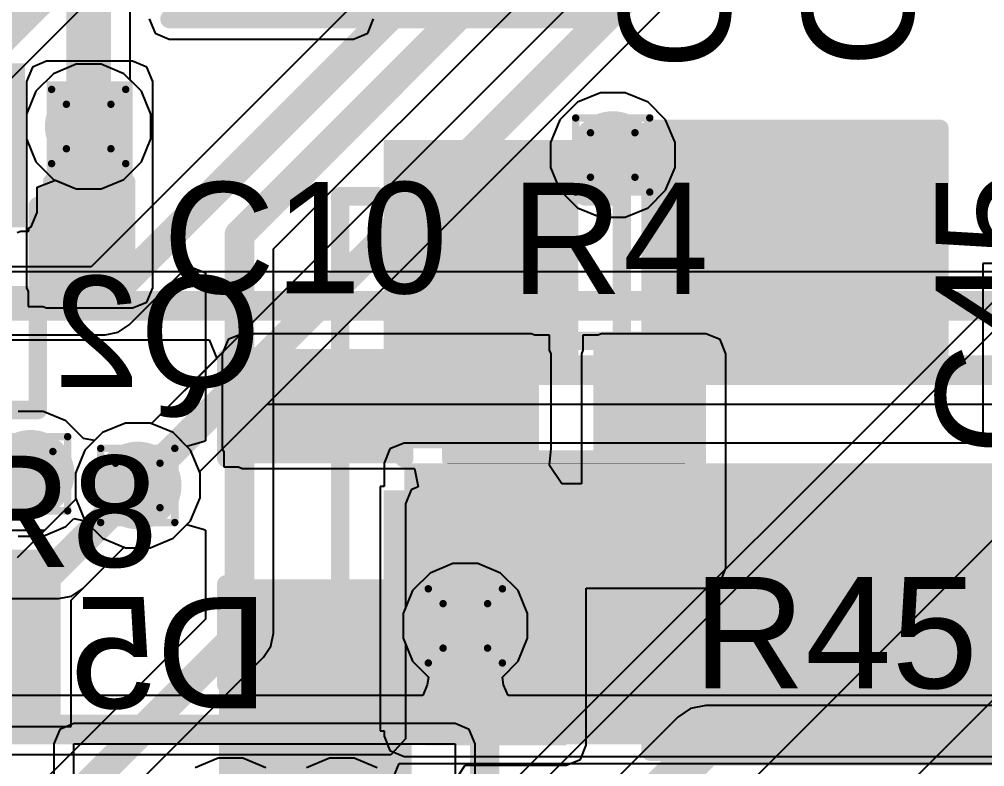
# Model space of a CAD drawing. Header units: inches. Extents: x -22 to 5433, y -13 to 5447.
# Drawn here: x -3.66 to 2.96, y 16.46 to 21.58 of the extents above; entities that cross this region are included whole.
import ezdxf

# ---------------------------------------------------------------- set-up
doc = ezdxf.new("R2010")
doc.units = ezdxf.units.IN
for name, color, linetype in [('Bottom Layer', 5, 'Continuous'), ('Bottom Overlay', 54, 'Continuous'), ('Bottom Paste', 16, 'Continuous'), ('Bottom Solder', 6, 'Continuous'), ('Drill Drawing', 1, 'Continuous'), ('Ground', 16, 'Continuous'), ('Power', 76, 'Continuous'), ('Top Layer', 1, 'Continuous'), ('Top Overlay', 2, 'Continuous'), ('Top Paste', 8, 'Continuous'), ('Top Solder', 216, 'Continuous'), ('Via Holes', 16, 'Continuous')]:
    doc.layers.add(name, color=color, linetype=linetype)
doc.styles.add('Arial', font='', dxfattribs={"height": 0.2})
doc.styles.get('Arial').set_extended_font_data('Arial')

msp = doc.modelspace()

# ---------------------------------------------------------------- hatches: boundary and pattern name
at = {"layer": 'Bottom Layer'}
h = msp.add_hatch(color=5, dxfattribs=at)
edge = h.paths.add_edge_path()
edge.add_arc((-3.1855, 20.8454), 0.3, 0, 360)
h = msp.add_hatch(color=5, dxfattribs=at)
edge = h.paths.add_edge_path()
edge.add_arc((0.4064, 20.6502), 0.3, 0, 360)
for points in [[(2.5446, 20.7281), (2.5446, 19.2041), (0.7666, 19.2041), (0.7666, 20.7281)], [(-1.0615, 19.2318), (-1.0615, 20.6518), (0.0685, 20.6518), (0.0685, 19.2318)], [(-1.023, 16.6674), (6.0711, 16.6674), (6.0711, 18.5386), (-1.023, 18.5386)], [(-1.0615, 16.8318), (-1.0615, 18.2518), (0.0685, 18.2518), (0.0685, 16.8318)], [(2.5446, 18.1881), (2.5446, 16.6641), (0.7666, 16.6641), (0.7666, 18.1881)], [(-3.4319, 16.8621), (-4.2319, 16.8621), (-4.2319, 17.7621), (-3.4319, 17.7621)]]:
    msp.add_hatch(color=5, dxfattribs=at).paths.add_polyline_path(points)
h = msp.add_hatch(color=5, dxfattribs=at)
edge = h.paths.add_edge_path()
edge.add_arc((-3.5833, 18.4662), 0.3, 0, 360)
h = msp.add_hatch(color=5, dxfattribs=at)
edge = h.paths.add_edge_path()
edge.add_arc((-2.849, 18.3861), 0.3, 0, 360)
h = msp.add_hatch(color=5, dxfattribs=at)
edge = h.paths.add_edge_path()
edge.add_arc((-0.6037, 17.4239), 0.3, 0, 360)
at = {"layer": 'Bottom Paste'}
for points in [[(2.5446, 20.7281), (2.5446, 19.2041), (0.7666, 19.2041), (0.7666, 20.7281)], [(-1.0615, 19.2318), (-1.0615, 20.6518), (0.0685, 20.6518), (0.0685, 19.2318)], [(-1.0615, 16.8318), (-1.0615, 18.2518), (0.0685, 18.2518), (0.0685, 16.8318)], [(2.5446, 18.1881), (2.5446, 16.6641), (0.7666, 16.6641), (0.7666, 18.1881)], [(-3.4319, 16.8621), (-4.2319, 16.8621), (-4.2319, 17.7621), (-3.4319, 17.7621)]]:
    msp.add_hatch(color=16, dxfattribs=at).paths.add_polyline_path(points)
at = {"layer": 'Bottom Solder'}
for points in [[(-4.645, 21.2779), (-3.6218, 21.2779), (-3.6218, 20.1547), (-4.645, 20.1547)], [(2.6462, 20.8297), (2.6462, 19.1025), (0.665, 19.1025), (0.665, 20.8297)], [(-1.1631, 19.1302), (-1.1631, 20.7534), (0.1701, 20.7534), (0.1701, 19.1302)], [(-1.1631, 16.7302), (-1.1631, 18.3534), (0.1701, 18.3534), (0.1701, 16.7302)], [(2.6462, 18.2897), (2.6462, 16.5625), (0.665, 16.5625), (0.665, 18.2897)], [(-3.3769, 16.8071), (-4.2869, 16.8071), (-4.2869, 17.8171), (-3.3769, 17.8171)]]:
    msp.add_hatch(color=6, dxfattribs=at).paths.add_polyline_path(points)
at = {"layer": 'Ground'}
h = msp.add_hatch(color=16, dxfattribs=at)
edge = h.paths.add_edge_path()
edge.add_arc((-3.1855, 20.8454), 0.3, 0, 360)
h = msp.add_hatch(color=16, dxfattribs=at)
edge = h.paths.add_edge_path()
edge.add_arc((0.4064, 20.6502), 0.3, 0, 360)
h = msp.add_hatch(color=16, dxfattribs=at)
edge = h.paths.add_edge_path()
edge.add_arc((-3.5833, 18.4662), 0.3, 0, 360)
h = msp.add_hatch(color=16, dxfattribs=at)
edge = h.paths.add_edge_path()
edge.add_arc((-2.849, 18.3861), 0.3, 0, 360)
h = msp.add_hatch(color=16, dxfattribs=at)
edge = h.paths.add_edge_path()
edge.add_arc((-0.6037, 17.4239), 0.3, 0, 360)
at = {"layer": 'Power'}
h = msp.add_hatch(color=76, dxfattribs=at)
edge = h.paths.add_edge_path()
edge.add_arc((-3.1855, 20.8454), 0.3, 0, 360)
h = msp.add_hatch(color=76, dxfattribs=at)
edge = h.paths.add_edge_path()
edge.add_arc((0.4064, 20.6502), 0.3, 0, 360)
h = msp.add_hatch(color=76, dxfattribs=at)
edge = h.paths.add_edge_path()
edge.add_arc((-3.5833, 18.4662), 0.3, 0, 360)
h = msp.add_hatch(color=76, dxfattribs=at)
edge = h.paths.add_edge_path()
edge.add_arc((-2.849, 18.3861), 0.3, 0, 360)
h = msp.add_hatch(color=76, dxfattribs=at)
edge = h.paths.add_edge_path()
edge.add_arc((-0.6037, 17.4239), 0.3, 0, 360)
at = {"layer": 'Top Layer'}
h = msp.add_hatch(color=1, dxfattribs=at)
edge = h.paths.add_edge_path()
edge.add_arc((-3.1855, 20.8454), 0.3, 0, 360)
for points in [[(-3.4741, 19.7397), (-2.8841, 19.7397), (-2.8841, 21.1548), (-3.4741, 21.1548)], [(-3.0169, 20.3747), (-3.0169, 19.7397), (-3.4741, 19.7397), (-3.4741, 20.3747)], [(-2.1326, 18.6403), (-0.1536, 18.6403), (-0.1536, 19.2879), (-2.1326, 19.2879)], [(-0.6108, 18.6529), (-0.6108, 19.2879), (-0.1536, 19.2879), (-0.1536, 18.6529)], [(0.329, 17.8195), (1.0446, 17.8195), (1.0446, 19.2879), (0.329, 19.2879)], [(0.329, 18.6529), (0.329, 19.2879), (0.7862, 19.2879), (0.7862, 18.6529)], [(-1.1326, 19.1403), (-1.1326, 18.6403), (-2.1326, 18.6403), (-2.1326, 19.1403)], [(-0.8775, 17.8195), (1.0083, 17.8195), (1.0083, 18.2592), (-0.8775, 18.2592)], [(-0.8775, 16.6061), (0.0877, 16.6061), (0.0877, 18.2592), (-0.8775, 18.2592)], [(-1.1326, 17.6403), (-1.1326, 17.1403), (-2.1326, 17.1403), (-2.1326, 17.6403)]]:
    msp.add_hatch(color=1, dxfattribs=at).paths.add_polyline_path(points)
h = msp.add_hatch(color=1, dxfattribs=at)
edge = h.paths.add_edge_path()
edge.add_arc((0.4064, 20.6502), 0.3, 0, 360)
h = msp.add_hatch(color=1, dxfattribs=at)
edge = h.paths.add_edge_path()
edge.add_arc((-3.5833, 18.4662), 0.3, 0, 360)
h = msp.add_hatch(color=1, dxfattribs=at)
edge = h.paths.add_edge_path()
edge.add_arc((-2.849, 18.3861), 0.3, 0, 360)
h = msp.add_hatch(color=1, dxfattribs=at)
edge = h.paths.add_edge_path()
edge.add_arc((-0.6037, 17.4239), 0.3, 0, 360)
at = {"layer": 'Top Overlay'}
msp.add_hatch(color=2, dxfattribs=at).paths.add_polyline_path([(-2.293, 17.0227), (-2.293, 16.3877), (-0.9722, 16.3877), (-0.9722, 17.0227)])
at = {"layer": 'Top Paste'}
for points in [[(-3.0169, 20.3747), (-3.0169, 19.7397), (-3.4741, 19.7397), (-3.4741, 20.3747)], [(-0.6108, 18.6529), (-0.6108, 19.2879), (-0.1536, 19.2879), (-0.1536, 18.6529)], [(0.329, 18.6529), (0.329, 19.2879), (0.7862, 19.2879), (0.7862, 18.6529)], [(-1.1326, 19.1403), (-1.1326, 18.6403), (-2.1326, 18.6403), (-2.1326, 19.1403)], [(-1.1326, 17.6403), (-1.1326, 17.1403), (-2.1326, 17.1403), (-2.1326, 17.6403)]]:
    msp.add_hatch(color=8, dxfattribs=at).paths.add_polyline_path(points)
at = {"layer": 'Top Solder'}
for points in [[(-2.9569, 20.4347), (-2.9569, 19.6797), (-3.5341, 19.6797), (-3.5341, 20.4347)], [(-0.6658, 18.5979), (-0.6658, 19.3429), (-0.0986, 19.3429), (-0.0986, 18.5979)], [(0.274, 18.5979), (0.274, 19.3429), (0.8412, 19.3429), (0.8412, 18.5979)], [(-1.031, 19.2419), (-1.031, 18.5387), (-2.2342, 18.5387), (-2.2342, 19.2419)], [(-1.031, 17.7419), (-1.031, 17.0387), (-2.2342, 17.0387), (-2.2342, 17.7419)]]:
    msp.add_hatch(color=216, dxfattribs=at).paths.add_polyline_path(points)
at = {"layer": 'Via Holes'}
h = msp.add_hatch(color=7, dxfattribs=at)
edge = h.paths.add_edge_path()
edge.add_arc((-3.1855, 20.8454), 0.15, 0, 360)
h = msp.add_hatch(color=7, dxfattribs=at)
edge = h.paths.add_edge_path()
edge.add_arc((0.4064, 20.6502), 0.15, 0, 360)
h = msp.add_hatch(color=7, dxfattribs=at)
edge = h.paths.add_edge_path()
edge.add_arc((-3.5833, 18.4662), 0.15, 0, 360)
h = msp.add_hatch(color=7, dxfattribs=at)
edge = h.paths.add_edge_path()
edge.add_arc((-2.849, 18.3861), 0.15, 0, 360)
h = msp.add_hatch(color=7, dxfattribs=at)
edge = h.paths.add_edge_path()
edge.add_arc((-0.6037, 17.4239), 0.15, 0, 360)

# ---------------------------------------------------------------- linework, layer by layer
at = {"layer": 'Bottom Layer'}
for p, q in [((-2.9006, 21.1644), (-2.9006, 22.985)), ((-0.2538, 22.7994), (-3.1694, 19.8839)), ((-1.9193, 20.0078), (-0.1925, 21.7346)), ((-2.8235, 21.0873), (-2.9006, 21.1644)), ((-2.7585, 20.9303), (-2.8235, 21.0873)), ((-2.7585, 20.7604), (-2.7585, 20.9303)), ((-2.8235, 20.6035), (-2.7585, 20.7604)), ((-2.9436, 20.4834), (-2.8235, 20.6035)), ((-3.5388, 20.4288), (-3.4118, 20.4769)), ((-3.4118, 20.4769), (-3.2705, 20.4184)), ((-3.1006, 20.4184), (-2.9436, 20.4834)), ((-3.5388, 20.2563), (-3.5388, 20.4288)), ((-3.2705, 20.4184), (-3.1006, 20.4184)), ((-3.579, 20.1591), (-3.5388, 20.2563)), ((-3.6762, 20.1189), (-3.651, 20.1293)), ((-3.651, 20.1293), (-3.5964, 20.1293)), ((-3.5964, 20.1519), (-3.579, 20.1591)), ((-3.5964, 20.1293), (-3.5964, 20.1519)), ((-1.9193, 17.3735), (-1.9193, 20.0078)), ((-3.1694, 19.8839), (-6.392, 19.8839)), ((-2.908, 19.486), (-2.5027, 19.8913)), ((-2.5027, 19.8913), (-2.3854, 19.8427)), ((5.2837, 19.9079), (2.9432, 19.9079)), ((2.9432, 19.9079), (2.9432, 18.6761)), ((-2.3854, 19.8427), (-2.3854, 18.6923)), ((-2.9836, 19.4355), (-2.908, 19.486)), ((-4.516, 19.4177), (-3.0728, 19.4177)), ((-3.0728, 19.4177), (-2.9836, 19.4355)), ((-2.9339, 18.8131), (-3.0909, 18.7481)), ((-2.7641, 18.8131), (-2.9339, 18.8131)), ((-2.6071, 18.7481), (-2.7641, 18.8131)), ((-3.0909, 18.7481), (-3.211, 18.628)), ((-2.5124, 18.6534), (-2.6071, 18.7481)), ((-2.394, 18.6869), (-2.5124, 18.6534)), ((-2.3854, 18.6923), (-2.394, 18.6869)), ((-1.023, 18.6761), (-1.1202, 18.6359)), ((2.9432, 18.6761), (-1.023, 18.6761)), ((-3.211, 18.628), (-3.276, 18.4711)), ((-1.1202, 18.6359), (-1.1605, 18.5386)), ((-1.1605, 18.5386), (-1.1605, 18.3788)), ((-3.276, 18.4711), (-3.276, 18.3012)), ((-1.1605, 18.3788), (-1.1885, 18.3788)), ((-1.1885, 18.3788), (-1.1885, 16.7048)), ((-3.2724, 18.2924), (-3.6756, 17.8891)), ((-3.276, 18.3012), (-3.2724, 18.2924)), ((-2.6071, 18.0241), (-2.5124, 18.1189)), ((-2.5124, 18.1189), (-2.394, 18.0854)), ((-2.394, 18.0854), (-2.3854, 18.0799)), ((-2.3854, 18.0799), (-2.3854, 17.47)), ((-2.7641, 17.9591), (-2.6071, 18.0241)), ((-3.3049, 17.6006), (-2.9427, 17.9628)), ((-2.9427, 17.9628), (-2.9339, 17.9591)), ((-2.9339, 17.9591), (-2.7641, 17.9591)), ((-3.3049, 16.7351), (-3.3049, 17.6006)), ((-2.3854, 17.47), (-3.6384, 16.217)), ((-1.937, 17.2843), (-1.9193, 17.3735)), ((-1.9875, 17.2087), (-1.937, 17.2843)), ((-3.3088, 15.8874), (-1.9875, 17.2087)), ((-4.3589, 16.7351), (-3.3049, 16.7351)), ((-1.1885, 16.7048), (-1.1605, 16.7048)), ((-1.1605, 16.7048), (-1.1605, 16.6674)), ((-1.1605, 16.6674), (-1.1202, 16.5702)), ((-1.1202, 16.5702), (-1.023, 16.5299)), ((-2.2985, 16.517), (-2.4554, 16.452)), ((-2.1286, 16.517), (-2.2985, 16.517)), ((-1.9717, 16.452), (-2.1286, 16.517)), ((-1.5358, 16.517), (-1.6928, 16.452)), ((-1.366, 16.517), (-1.5358, 16.517)), ((-1.209, 16.452), (-1.366, 16.517)), ((-1.023, 16.5299), (5.2837, 16.5299))]:
    msp.add_line(p, q, dxfattribs=at)
for points in [[(-3.1855, 20.8454, 0.3048, 0.3048, 0), (-3.1855, 23.2939, 0.3048, 0.3048, 0)], [(-3.0728, 19.6508, 0.2032, 0.2032, 0), (-0.089, 22.6346, 0.2032, 0.2032, 0)], [(-2.1523, 20.1043, 0.2032, 0.2032, 0), (-0.289, 21.9676, 0.2032, 0.2032, 0)], [(-2.1523, 17.3735, 0.2032, 0.2032, 0), (-2.1523, 20.1043, 0.2032, 0.2032, 0)], [(-6.4885, 19.6508, 0.2032, 0.2032, 0), (-3.0728, 19.6508, 0.2032, 0.2032, 0)], [(-3.8319, 17.4032, 0.2032, 0.2032, 0), (-2.849, 18.3861, 0.2032, 0.2032, 0)], [(-3.8358, 15.69, 0.2032, 0.2032, 0), (-2.1523, 17.3735, 0.2032, 0.2032, 0)]]:
    msp.add_lwpolyline(points, format="xyseb", dxfattribs=at)
for points in [[(-3.2617, 20.8454, 0.1524, 0.1524, 1), (-3.1093, 20.8454, 0.1524, 0.1524, 1)], [(-2.2031, 20.1043, 0.1016, 0.1016, 1), (-2.1015, 20.1043, 0.1016, 0.1016, 1)], [(-2.2031, 20.1043, 0.1016, 0.1016, 1), (-2.1015, 20.1043, 0.1016, 0.1016, 1)], [(-3.1236, 19.6508, 0.1016, 0.1016, 1), (-3.022, 19.6508, 0.1016, 0.1016, 1)], [(-3.1236, 19.6508, 0.1016, 0.1016, 1), (-3.022, 19.6508, 0.1016, 0.1016, 1)], [(-2.8998, 18.3861, 0.1016, 0.1016, 1), (-2.7982, 18.3861, 0.1016, 0.1016, 1)], [(-2.2031, 17.3735, 0.1016, 0.1016, 1), (-2.1015, 17.3735, 0.1016, 0.1016, 1)], [(-2.2031, 17.3735, 0.1016, 0.1016, 1), (-2.1015, 17.3735, 0.1016, 0.1016, 1)]]:
    msp.add_lwpolyline(points, format="xyseb", close=True, dxfattribs=at)
at = {"layer": 'Bottom Overlay'}
for points in [[(0.665, 19.3057, 0.127, 0.127, 0), (0.665, 20.8297, 0.127, 0.127, 0)], [(0.665, 20.8297, 0.127, 0.127, 0), (2.6462, 20.8297, 0.127, 0.127, 0)], [(2.6462, 19.3057, 0.127, 0.127, 0), (2.6462, 20.8297, 0.127, 0.127, 0)], [(-1.4617, 20.3674, 0.127, 0.127, 0), (-1.2077, 20.3674, 0.127, 0.127, 0)], [(-1.4617, 17.1162, 0.127, 0.127, 0), (-1.4617, 20.3674, 0.127, 0.127, 0)], [(0.2147, 20.3674, 0.127, 0.127, 0), (0.4687, 20.3674, 0.127, 0.127, 0)], [(0.4687, 17.1162, 0.127, 0.127, 0), (0.4687, 20.3674, 0.127, 0.127, 0)], [(-3.534, 18.9035, 0.127, 0.127, 0), (-3.534, 20.3005, 0.127, 0.127, 0)], [(-4.5246, 18.9035, 0.127, 0.127, 0), (-3.534, 18.9035, 0.127, 0.127, 0)], [(0.665, 16.5625, 0.127, 0.127, 0), (0.665, 18.0865, 0.127, 0.127, 0)], [(2.6462, 16.5625, 0.127, 0.127, 0), (2.6462, 18.0865, 0.127, 0.127, 0)], [(-1.4617, 17.1162, 0.127, 0.127, 0), (-1.2585, 17.1162, 0.127, 0.127, 0)], [(0.2655, 17.1162, 0.127, 0.127, 0), (0.4687, 17.1162, 0.127, 0.127, 0)], [(-0.4711, 16.0226, 0.2, 0.2, 0), (-0.4711, 16.6226, 0.2, 0.2, 0)], [(0.665, 16.5625, 0.127, 0.127, 0), (2.6462, 16.5625, 0.127, 0.127, 0)]]:
    msp.add_lwpolyline(points, format="xyseb", dxfattribs=at)
for points in [[(0.6332, 20.8297, 0.0635, 0.0635, 1), (0.6967, 20.8297, 0.0635, 0.0635, 1)], [(0.6332, 20.8297, 0.0635, 0.0635, 1), (0.6967, 20.8297, 0.0635, 0.0635, 1)], [(2.6144, 20.8297, 0.0635, 0.0635, 1), (2.6779, 20.8297, 0.0635, 0.0635, 1)], [(2.6144, 20.8297, 0.0635, 0.0635, 1), (2.6779, 20.8297, 0.0635, 0.0635, 1)], [(-1.4935, 20.3674, 0.0635, 0.0635, 1), (-1.43, 20.3674, 0.0635, 0.0635, 1)], [(-1.4935, 20.3674, 0.0635, 0.0635, 1), (-1.43, 20.3674, 0.0635, 0.0635, 1)], [(-1.2395, 20.3674, 0.0635, 0.0635, 1), (-1.176, 20.3674, 0.0635, 0.0635, 1)], [(0.1829, 20.3674, 0.0635, 0.0635, 1), (0.2464, 20.3674, 0.0635, 0.0635, 1)], [(0.4369, 20.3674, 0.0635, 0.0635, 1), (0.5004, 20.3674, 0.0635, 0.0635, 1)], [(0.4369, 20.3674, 0.0635, 0.0635, 1), (0.5004, 20.3674, 0.0635, 0.0635, 1)], [(-3.5658, 20.3005, 0.0635, 0.0635, 1), (-3.5023, 20.3005, 0.0635, 0.0635, 1)], [(0.6332, 19.3057, 0.0635, 0.0635, 1), (0.6967, 19.3057, 0.0635, 0.0635, 1)], [(2.6144, 19.3057, 0.0635, 0.0635, 1), (2.6779, 19.3057, 0.0635, 0.0635, 1)], [(-3.5658, 18.9035, 0.0635, 0.0635, 1), (-3.5023, 18.9035, 0.0635, 0.0635, 1)], [(-3.5658, 18.9035, 0.0635, 0.0635, 1), (-3.5023, 18.9035, 0.0635, 0.0635, 1)], [(0.6332, 18.0865, 0.0635, 0.0635, 1), (0.6967, 18.0865, 0.0635, 0.0635, 1)], [(2.6144, 18.0865, 0.0635, 0.0635, 1), (2.6779, 18.0865, 0.0635, 0.0635, 1)], [(-1.4935, 17.1162, 0.0635, 0.0635, 1), (-1.43, 17.1162, 0.0635, 0.0635, 1)], [(-1.4935, 17.1162, 0.0635, 0.0635, 1), (-1.43, 17.1162, 0.0635, 0.0635, 1)], [(-1.2903, 17.1162, 0.0635, 0.0635, 1), (-1.2268, 17.1162, 0.0635, 0.0635, 1)], [(0.2337, 17.1162, 0.0635, 0.0635, 1), (0.2972, 17.1162, 0.0635, 0.0635, 1)], [(0.4369, 17.1162, 0.0635, 0.0635, 1), (0.5004, 17.1162, 0.0635, 0.0635, 1)], [(0.4369, 17.1162, 0.0635, 0.0635, 1), (0.5004, 17.1162, 0.0635, 0.0635, 1)], [(-0.5211, 16.6226, 0.1, 0.1, 1), (-0.4211, 16.6226, 0.1, 0.1, 1)], [(0.6332, 16.5625, 0.0635, 0.0635, 1), (0.6967, 16.5625, 0.0635, 0.0635, 1)], [(0.6332, 16.5625, 0.0635, 0.0635, 1), (0.6967, 16.5625, 0.0635, 0.0635, 1)], [(2.6144, 16.5625, 0.0635, 0.0635, 1), (2.6779, 16.5625, 0.0635, 0.0635, 1)], [(2.6144, 16.5625, 0.0635, 0.0635, 1), (2.6779, 16.5625, 0.0635, 0.0635, 1)]]:
    msp.add_lwpolyline(points, format="xyseb", close=True, dxfattribs=at)
at = {"layer": 'Bottom Solder'}
for p in [(-5.5852, 10.8458), (-5.2385, 11.397), (-3.6162, 11.3878), (-3.0662, 10.8378)]:
    msp.add_line(p, (5432.8521, 5447.4931), dxfattribs=at)
at = {"layer": 'Drill Drawing'}
for points in [[(-3.4395, 21.0994, 0.0508, 0.0508, 0), (-2.9315, 21.0994, 0.0508, 0.0508, 0)], [(-3.4395, 20.5914, 0.0508, 0.0508, 0), (-3.4395, 21.0994, 0.0508, 0.0508, 0)], [(-2.9315, 20.5914, 0.0508, 0.0508, 0), (-2.9315, 21.0994, 0.0508, 0.0508, 0)], [(-3.3379, 20.9978, 0.0508, 0.0508, 0), (-3.0331, 20.9978, 0.0508, 0.0508, 0)], [(-3.3379, 20.693, 0.0508, 0.0508, 0), (-3.3379, 20.9978, 0.0508, 0.0508, 0)], [(-3.0331, 20.693, 0.0508, 0.0508, 0), (-3.0331, 20.9978, 0.0508, 0.0508, 0)], [(0.1524, 20.9042, 0.0508, 0.0508, 0), (0.6604, 20.9042, 0.0508, 0.0508, 0)], [(0.1524, 20.3962, 0.0508, 0.0508, 0), (0.1524, 20.9042, 0.0508, 0.0508, 0)], [(0.6604, 20.3962, 0.0508, 0.0508, 0), (0.6604, 20.9042, 0.0508, 0.0508, 0)], [(0.254, 20.8026, 0.0508, 0.0508, 0), (0.5588, 20.8026, 0.0508, 0.0508, 0)], [(0.254, 20.4978, 0.0508, 0.0508, 0), (0.254, 20.8026, 0.0508, 0.0508, 0)], [(0.5588, 20.4978, 0.0508, 0.0508, 0), (0.5588, 20.8026, 0.0508, 0.0508, 0)], [(-3.3379, 20.693, 0.0508, 0.0508, 0), (-3.0331, 20.693, 0.0508, 0.0508, 0)], [(-3.4395, 20.5914, 0.0508, 0.0508, 0), (-2.9315, 20.5914, 0.0508, 0.0508, 0)], [(0.254, 20.4978, 0.0508, 0.0508, 0), (0.5588, 20.4978, 0.0508, 0.0508, 0)], [(0.1524, 20.3962, 0.0508, 0.0508, 0), (0.6604, 20.3962, 0.0508, 0.0508, 0)], [(-3.8373, 18.7202, 0.0508, 0.0508, 0), (-3.3293, 18.7202, 0.0508, 0.0508, 0)], [(-3.3293, 18.2122, 0.0508, 0.0508, 0), (-3.3293, 18.7202, 0.0508, 0.0508, 0)], [(-3.103, 18.6401, 0.0508, 0.0508, 0), (-2.595, 18.6401, 0.0508, 0.0508, 0)], [(-3.103, 18.1321, 0.0508, 0.0508, 0), (-3.103, 18.6401, 0.0508, 0.0508, 0)], [(-2.595, 18.1321, 0.0508, 0.0508, 0), (-2.595, 18.6401, 0.0508, 0.0508, 0)], [(-3.7357, 18.6186, 0.0508, 0.0508, 0), (-3.4309, 18.6186, 0.0508, 0.0508, 0)], [(-3.4309, 18.3138, 0.0508, 0.0508, 0), (-3.4309, 18.6186, 0.0508, 0.0508, 0)], [(-3.0014, 18.5385, 0.0508, 0.0508, 0), (-2.6966, 18.5385, 0.0508, 0.0508, 0)], [(-3.0014, 18.2337, 0.0508, 0.0508, 0), (-3.0014, 18.5385, 0.0508, 0.0508, 0)], [(-2.6966, 18.2337, 0.0508, 0.0508, 0), (-2.6966, 18.5385, 0.0508, 0.0508, 0)], [(-3.7357, 18.3138, 0.0508, 0.0508, 0), (-3.4309, 18.3138, 0.0508, 0.0508, 0)], [(-3.8373, 18.2122, 0.0508, 0.0508, 0), (-3.3293, 18.2122, 0.0508, 0.0508, 0)], [(-3.0014, 18.2337, 0.0508, 0.0508, 0), (-2.6966, 18.2337, 0.0508, 0.0508, 0)], [(-3.103, 18.1321, 0.0508, 0.0508, 0), (-2.595, 18.1321, 0.0508, 0.0508, 0)], [(-0.8577, 17.6779, 0.0508, 0.0508, 0), (-0.3497, 17.6779, 0.0508, 0.0508, 0)], [(-0.8577, 17.1699, 0.0508, 0.0508, 0), (-0.8577, 17.6779, 0.0508, 0.0508, 0)], [(-0.3497, 17.1699, 0.0508, 0.0508, 0), (-0.3497, 17.6779, 0.0508, 0.0508, 0)], [(-0.7561, 17.5763, 0.0508, 0.0508, 0), (-0.4513, 17.5763, 0.0508, 0.0508, 0)], [(-0.7561, 17.2715, 0.0508, 0.0508, 0), (-0.7561, 17.5763, 0.0508, 0.0508, 0)], [(-0.4513, 17.2715, 0.0508, 0.0508, 0), (-0.4513, 17.5763, 0.0508, 0.0508, 0)], [(-0.7561, 17.2715, 0.0508, 0.0508, 0), (-0.4513, 17.2715, 0.0508, 0.0508, 0)], [(-0.8577, 17.1699, 0.0508, 0.0508, 0), (-0.3497, 17.1699, 0.0508, 0.0508, 0)]]:
    msp.add_lwpolyline(points, format="xyseb", dxfattribs=at)
for points in [[(-3.4522, 21.0994, 0.0254, 0.0254, 1), (-3.4268, 21.0994, 0.0254, 0.0254, 1)], [(-3.4522, 21.0994, 0.0254, 0.0254, 1), (-3.4268, 21.0994, 0.0254, 0.0254, 1)], [(-2.9442, 21.0994, 0.0254, 0.0254, 1), (-2.9188, 21.0994, 0.0254, 0.0254, 1)], [(-2.9442, 21.0994, 0.0254, 0.0254, 1), (-2.9188, 21.0994, 0.0254, 0.0254, 1)], [(-3.3506, 20.9978, 0.0254, 0.0254, 1), (-3.3252, 20.9978, 0.0254, 0.0254, 1)], [(-3.3506, 20.9978, 0.0254, 0.0254, 1), (-3.3252, 20.9978, 0.0254, 0.0254, 1)], [(-3.0458, 20.9978, 0.0254, 0.0254, 1), (-3.0204, 20.9978, 0.0254, 0.0254, 1)], [(-3.0458, 20.9978, 0.0254, 0.0254, 1), (-3.0204, 20.9978, 0.0254, 0.0254, 1)], [(0.1397, 20.9042, 0.0254, 0.0254, 1), (0.1651, 20.9042, 0.0254, 0.0254, 1)], [(0.1397, 20.9042, 0.0254, 0.0254, 1), (0.1651, 20.9042, 0.0254, 0.0254, 1)], [(0.6477, 20.9042, 0.0254, 0.0254, 1), (0.6731, 20.9042, 0.0254, 0.0254, 1)], [(0.6477, 20.9042, 0.0254, 0.0254, 1), (0.6731, 20.9042, 0.0254, 0.0254, 1)], [(0.2413, 20.8026, 0.0254, 0.0254, 1), (0.2667, 20.8026, 0.0254, 0.0254, 1)], [(0.2413, 20.8026, 0.0254, 0.0254, 1), (0.2667, 20.8026, 0.0254, 0.0254, 1)], [(0.5461, 20.8026, 0.0254, 0.0254, 1), (0.5715, 20.8026, 0.0254, 0.0254, 1)], [(0.5461, 20.8026, 0.0254, 0.0254, 1), (0.5715, 20.8026, 0.0254, 0.0254, 1)], [(-3.3506, 20.693, 0.0254, 0.0254, 1), (-3.3252, 20.693, 0.0254, 0.0254, 1)], [(-3.3506, 20.693, 0.0254, 0.0254, 1), (-3.3252, 20.693, 0.0254, 0.0254, 1)], [(-3.0458, 20.693, 0.0254, 0.0254, 1), (-3.0204, 20.693, 0.0254, 0.0254, 1)], [(-3.0458, 20.693, 0.0254, 0.0254, 1), (-3.0204, 20.693, 0.0254, 0.0254, 1)], [(-3.4522, 20.5914, 0.0254, 0.0254, 1), (-3.4268, 20.5914, 0.0254, 0.0254, 1)], [(-3.4522, 20.5914, 0.0254, 0.0254, 1), (-3.4268, 20.5914, 0.0254, 0.0254, 1)], [(-2.9442, 20.5914, 0.0254, 0.0254, 1), (-2.9188, 20.5914, 0.0254, 0.0254, 1)], [(-2.9442, 20.5914, 0.0254, 0.0254, 1), (-2.9188, 20.5914, 0.0254, 0.0254, 1)], [(0.2413, 20.4978, 0.0254, 0.0254, 1), (0.2667, 20.4978, 0.0254, 0.0254, 1)], [(0.2413, 20.4978, 0.0254, 0.0254, 1), (0.2667, 20.4978, 0.0254, 0.0254, 1)], [(0.5461, 20.4978, 0.0254, 0.0254, 1), (0.5715, 20.4978, 0.0254, 0.0254, 1)], [(0.5461, 20.4978, 0.0254, 0.0254, 1), (0.5715, 20.4978, 0.0254, 0.0254, 1)], [(0.1397, 20.3962, 0.0254, 0.0254, 1), (0.1651, 20.3962, 0.0254, 0.0254, 1)], [(0.1397, 20.3962, 0.0254, 0.0254, 1), (0.1651, 20.3962, 0.0254, 0.0254, 1)], [(0.6477, 20.3962, 0.0254, 0.0254, 1), (0.6731, 20.3962, 0.0254, 0.0254, 1)], [(0.6477, 20.3962, 0.0254, 0.0254, 1), (0.6731, 20.3962, 0.0254, 0.0254, 1)], [(-3.342, 18.7202, 0.0254, 0.0254, 1), (-3.3166, 18.7202, 0.0254, 0.0254, 1)], [(-3.342, 18.7202, 0.0254, 0.0254, 1), (-3.3166, 18.7202, 0.0254, 0.0254, 1)], [(-3.1157, 18.6401, 0.0254, 0.0254, 1), (-3.0903, 18.6401, 0.0254, 0.0254, 1)], [(-3.1157, 18.6401, 0.0254, 0.0254, 1), (-3.0903, 18.6401, 0.0254, 0.0254, 1)], [(-2.6077, 18.6401, 0.0254, 0.0254, 1), (-2.5823, 18.6401, 0.0254, 0.0254, 1)], [(-2.6077, 18.6401, 0.0254, 0.0254, 1), (-2.5823, 18.6401, 0.0254, 0.0254, 1)], [(-3.4436, 18.6186, 0.0254, 0.0254, 1), (-3.4182, 18.6186, 0.0254, 0.0254, 1)], [(-3.4436, 18.6186, 0.0254, 0.0254, 1), (-3.4182, 18.6186, 0.0254, 0.0254, 1)], [(-3.0141, 18.5385, 0.0254, 0.0254, 1), (-2.9887, 18.5385, 0.0254, 0.0254, 1)], [(-3.0141, 18.5385, 0.0254, 0.0254, 1), (-2.9887, 18.5385, 0.0254, 0.0254, 1)], [(-2.7093, 18.5385, 0.0254, 0.0254, 1), (-2.6839, 18.5385, 0.0254, 0.0254, 1)], [(-2.7093, 18.5385, 0.0254, 0.0254, 1), (-2.6839, 18.5385, 0.0254, 0.0254, 1)], [(-3.4436, 18.3138, 0.0254, 0.0254, 1), (-3.4182, 18.3138, 0.0254, 0.0254, 1)], [(-3.4436, 18.3138, 0.0254, 0.0254, 1), (-3.4182, 18.3138, 0.0254, 0.0254, 1)], [(-3.342, 18.2122, 0.0254, 0.0254, 1), (-3.3166, 18.2122, 0.0254, 0.0254, 1)], [(-3.342, 18.2122, 0.0254, 0.0254, 1), (-3.3166, 18.2122, 0.0254, 0.0254, 1)], [(-3.0141, 18.2337, 0.0254, 0.0254, 1), (-2.9887, 18.2337, 0.0254, 0.0254, 1)], [(-3.0141, 18.2337, 0.0254, 0.0254, 1), (-2.9887, 18.2337, 0.0254, 0.0254, 1)], [(-2.7093, 18.2337, 0.0254, 0.0254, 1), (-2.6839, 18.2337, 0.0254, 0.0254, 1)], [(-2.7093, 18.2337, 0.0254, 0.0254, 1), (-2.6839, 18.2337, 0.0254, 0.0254, 1)], [(-3.1157, 18.1321, 0.0254, 0.0254, 1), (-3.0903, 18.1321, 0.0254, 0.0254, 1)], [(-3.1157, 18.1321, 0.0254, 0.0254, 1), (-3.0903, 18.1321, 0.0254, 0.0254, 1)], [(-2.6077, 18.1321, 0.0254, 0.0254, 1), (-2.5823, 18.1321, 0.0254, 0.0254, 1)], [(-2.6077, 18.1321, 0.0254, 0.0254, 1), (-2.5823, 18.1321, 0.0254, 0.0254, 1)], [(-0.8704, 17.6779, 0.0254, 0.0254, 1), (-0.845, 17.6779, 0.0254, 0.0254, 1)], [(-0.8704, 17.6779, 0.0254, 0.0254, 1), (-0.845, 17.6779, 0.0254, 0.0254, 1)], [(-0.3624, 17.6779, 0.0254, 0.0254, 1), (-0.337, 17.6779, 0.0254, 0.0254, 1)], [(-0.3624, 17.6779, 0.0254, 0.0254, 1), (-0.337, 17.6779, 0.0254, 0.0254, 1)], [(-0.7688, 17.5763, 0.0254, 0.0254, 1), (-0.7434, 17.5763, 0.0254, 0.0254, 1)], [(-0.7688, 17.5763, 0.0254, 0.0254, 1), (-0.7434, 17.5763, 0.0254, 0.0254, 1)], [(-0.464, 17.5763, 0.0254, 0.0254, 1), (-0.4386, 17.5763, 0.0254, 0.0254, 1)], [(-0.464, 17.5763, 0.0254, 0.0254, 1), (-0.4386, 17.5763, 0.0254, 0.0254, 1)], [(-0.7688, 17.2715, 0.0254, 0.0254, 1), (-0.7434, 17.2715, 0.0254, 0.0254, 1)], [(-0.7688, 17.2715, 0.0254, 0.0254, 1), (-0.7434, 17.2715, 0.0254, 0.0254, 1)], [(-0.464, 17.2715, 0.0254, 0.0254, 1), (-0.4386, 17.2715, 0.0254, 0.0254, 1)], [(-0.464, 17.2715, 0.0254, 0.0254, 1), (-0.4386, 17.2715, 0.0254, 0.0254, 1)], [(-0.8704, 17.1699, 0.0254, 0.0254, 1), (-0.845, 17.1699, 0.0254, 0.0254, 1)], [(-0.8704, 17.1699, 0.0254, 0.0254, 1), (-0.845, 17.1699, 0.0254, 0.0254, 1)], [(-0.3624, 17.1699, 0.0254, 0.0254, 1), (-0.337, 17.1699, 0.0254, 0.0254, 1)], [(-0.3624, 17.1699, 0.0254, 0.0254, 1), (-0.337, 17.1699, 0.0254, 0.0254, 1)]]:
    msp.add_lwpolyline(points, format="xyseb", close=True, dxfattribs=at)
at = {"layer": 'Ground'}
for p, q in [((-6.3441, 18.5484), (-1.148, 23.7445)), ((1.8919, 23.4566), (-2.7553, 18.8095)), ((-2.4257, 18.4799), (2.1532, 23.0587)), ((-3.2705, 21.2724), (-3.4274, 21.2074)), ((-3.1006, 21.2724), (-3.2705, 21.2724)), ((-2.9436, 21.2074), (-3.1006, 21.2724)), ((-3.4274, 21.2074), (-3.5475, 21.0873)), ((-2.8235, 21.0873), (-2.9436, 21.2074)), ((-3.5475, 21.0873), (-3.6125, 20.9303)), ((-2.7585, 20.9303), (-2.8235, 21.0873)), ((-3.6125, 20.9303), (-3.6125, 20.7604)), ((-2.7585, 20.7604), (-2.7585, 20.9303)), ((-3.6125, 20.7604), (-3.5475, 20.6035)), ((-2.8235, 20.6035), (-2.7585, 20.7604)), ((-3.5475, 20.6035), (-3.4274, 20.4834)), ((-2.9436, 20.4834), (-2.8235, 20.6035)), ((-3.4274, 20.4834), (-3.2705, 20.4184)), ((-3.1006, 20.4184), (-2.9436, 20.4834)), ((-3.2705, 20.4184), (-3.1006, 20.4184)), ((-2.9339, 18.8131), (-3.0909, 18.7481)), ((-2.7641, 18.8131), (-2.9339, 18.8131)), ((-2.7553, 18.8095), (-2.7641, 18.8131)), ((-3.0909, 18.7481), (-3.211, 18.628)), ((-3.211, 18.628), (-3.276, 18.4711)), ((-3.276, 18.4711), (-3.276, 18.3012)), ((-2.422, 18.4711), (-2.4257, 18.4799)), ((-2.422, 18.3012), (-2.422, 18.4711)), ((-3.2724, 18.2924), (-3.488, 18.0768)), ((-3.276, 18.3012), (-3.2724, 18.2924)), ((-2.487, 18.1443), (-2.422, 18.3012)), ((-2.6071, 18.0241), (-2.487, 18.1443)), ((-3.488, 18.0768), (-6.3619, 18.0768)), ((-2.7641, 17.9591), (-2.6071, 18.0241)), ((-3.2267, 17.6789), (-2.9427, 17.9628)), ((-2.9427, 17.9628), (-2.9339, 17.9591)), ((-2.9339, 17.9591), (-2.7641, 17.9591)), ((-0.6886, 17.8509), (-0.8455, 17.7859)), ((-0.5187, 17.8509), (-0.6886, 17.8509)), ((-0.3618, 17.7859), (-0.5187, 17.8509)), ((-0.8455, 17.7859), (-0.9656, 17.6658)), ((-0.2417, 17.6658), (-0.3618, 17.7859)), ((-3.3023, 17.6283), (-3.2267, 17.6789)), ((-4.291, 17.6106), (-3.3915, 17.6106)), ((-3.3915, 17.6106), (-3.3023, 17.6283)), ((-0.9656, 17.6658), (-1.0307, 17.5088)), ((-0.1767, 17.5088), (-0.2417, 17.6658)), ((-1.0307, 17.5088), (-1.0307, 17.339)), ((-0.1767, 17.339), (-0.1767, 17.5088)), ((-1.0307, 17.339), (-0.9656, 17.182)), ((-0.2417, 17.182), (-0.1767, 17.339)), ((-0.9656, 17.182), (-0.8573, 17.0737)), ((-0.35, 17.0737), (-0.2417, 17.182)), ((-0.8573, 17.0737), (-0.8644, 17.0189)), ((-0.3429, 17.0189), (-0.35, 17.0737)), ((-0.8644, 17.0189), (-0.8962, 16.9467)), ((-0.3111, 16.9467), (-0.3429, 17.0189)), ((-0.8962, 16.9467), (-4.2318, 16.9467)), ((7.3218, 16.9467), (-0.3111, 16.9467)), ((-1.1106, 16.3535), (-1.058, 16.4805)), ((-1.058, 16.4805), (7.4183, 16.4805))]:
    msp.add_line(p, q, dxfattribs=at)
for points in [[(-6.7674, 18.4547, 0.2032, 0.2032, 0), (-1.2445, 23.9776, 0.2032, 0.2032, 0)], [(-2.849, 18.3861, 0.2032, 0.2032, 0), (2.0567, 23.2918, 0.2032, 0.2032, 0)], [(-3.3915, 17.8437, 0.2032, 0.2032, 0), (-2.849, 18.3861, 0.2032, 0.2032, 0)], [(-8.0577, 17.8437, 0.2032, 0.2032, 0), (-3.3915, 17.8437, 0.2032, 0.2032, 0)], [(-8.1735, 16.7136, 0.2032, 0.2032, 0), (7.4183, 16.7136, 0.2032, 0.2032, 0)]]:
    msp.add_lwpolyline(points, format="xyseb", dxfattribs=at)
for points in [[(-2.8998, 18.3861, 0.1016, 0.1016, 1), (-2.7982, 18.3861, 0.1016, 0.1016, 1)], [(-2.8998, 18.3861, 0.1016, 0.1016, 1), (-2.7982, 18.3861, 0.1016, 0.1016, 1)], [(-3.4423, 17.8437, 0.1016, 0.1016, 1), (-3.3407, 17.8437, 0.1016, 0.1016, 1)], [(-3.4423, 17.8437, 0.1016, 0.1016, 1), (-3.3407, 17.8437, 0.1016, 0.1016, 1)]]:
    msp.add_lwpolyline(points, format="xyseb", close=True, dxfattribs=at)
at = {"layer": 'Power'}
for p, q in [((-3.2705, 21.2724), (-3.4274, 21.2074)), ((-3.1006, 21.2724), (-3.2705, 21.2724)), ((-2.9436, 21.2074), (-3.1006, 21.2724)), ((-3.4274, 21.2074), (-3.5475, 21.0873)), ((-2.8235, 21.0873), (-2.9436, 21.2074)), ((-3.5475, 21.0873), (-3.6125, 20.9303)), ((-2.7585, 20.9303), (-2.8235, 21.0873)), ((0.3215, 21.0772), (0.1645, 21.0122)), ((0.4913, 21.0772), (0.3215, 21.0772)), ((0.6483, 21.0122), (0.4913, 21.0772)), ((0.1645, 21.0122), (0.0444, 20.8921)), ((0.7684, 20.8921), (0.6483, 21.0122)), ((-3.6125, 20.9303), (-3.6125, 20.7604)), ((-2.7585, 20.7604), (-2.7585, 20.9303)), ((0.0444, 20.8921), (-0.0206, 20.7351)), ((0.8334, 20.7351), (0.7684, 20.8921)), ((-3.6125, 20.7604), (-3.5475, 20.6035)), ((-2.8235, 20.6035), (-2.7585, 20.7604)), ((-0.0206, 20.7351), (-0.0206, 20.5653)), ((0.8334, 20.5653), (0.8334, 20.7351)), ((-3.5475, 20.6035), (-3.4274, 20.4834)), ((-2.9436, 20.4834), (-2.8235, 20.6035)), ((-0.0206, 20.5653), (0.0444, 20.4083)), ((0.7684, 20.4083), (0.8334, 20.5653)), ((-3.4274, 20.4834), (-3.2705, 20.4184)), ((-3.1006, 20.4184), (-2.9436, 20.4834)), ((-3.2705, 20.4184), (-3.1006, 20.4184)), ((0.0444, 20.4083), (0.1645, 20.2882)), ((0.6483, 20.2882), (0.7684, 20.4083)), ((0.1645, 20.2882), (0.3215, 20.2232)), ((0.4913, 20.2232), (0.6483, 20.2882)), ((0.3215, 20.2232), (0.4913, 20.2232)), ((20.1849, 19.85), (-5.3357, 19.85)), ((-5.4322, 19.3838), (-2.3606, 19.3838)), ((-2.3606, 19.3838), (-2.308, 19.2568)), ((-2.308, 19.2568), (-2.7553, 18.8095)), ((-2.4257, 18.4799), (-1.9618, 18.9437)), ((-1.9618, 18.9437), (5.4588, 18.9437)), ((-3.4984, 18.8932), (-3.6683, 18.8932)), ((-3.3415, 18.8282), (-3.4984, 18.8932)), ((-3.2214, 18.7081), (-3.3415, 18.8282)), ((-2.9339, 18.8131), (-3.0909, 18.7481)), ((-2.7641, 18.8131), (-2.9339, 18.8131)), ((-2.7553, 18.8095), (-2.7641, 18.8131)), ((-3.0909, 18.7481), (-3.1459, 18.6931)), ((-3.1459, 18.6931), (-3.2214, 18.7081)), ((-2.422, 18.4711), (-2.4257, 18.4799)), ((-2.422, 18.3012), (-2.422, 18.4711)), ((-2.487, 18.1443), (-2.422, 18.3012)), ((-3.3415, 18.1043), (-3.2865, 18.1593)), ((-3.2865, 18.1593), (-3.211, 18.1443)), ((-3.211, 18.1443), (-3.0909, 18.0241)), ((-2.6071, 18.0241), (-2.487, 18.1443)), ((-3.4984, 18.0393), (-3.3415, 18.1043)), ((-3.6683, 18.0393), (-3.4984, 18.0393)), ((-3.0909, 18.0241), (-2.9339, 17.9591)), ((-2.7641, 17.9591), (-2.6071, 18.0241)), ((-2.9339, 17.9591), (-2.7641, 17.9591)), ((-3.2864, 16.7541), (-3.3836, 16.7138)), ((-0.6743, 16.7541), (-3.2864, 16.7541)), ((-0.5771, 16.7138), (-0.6743, 16.7541)), ((-3.3836, 16.7138), (-3.4239, 16.6166)), ((-0.5369, 16.6166), (-0.5771, 16.7138)), ((-3.4239, 16.6166), (-3.4239, 15.847)), ((-3.2864, 15.7096), (-3.2864, 16.6166)), ((-3.2864, 16.6166), (-0.6743, 16.6166)), ((-0.6743, 16.6166), (-0.6743, 11.688)), ((-0.5369, 15.847), (-0.5369, 16.6166))]:
    msp.add_line(p, q, dxfattribs=at)
for points in [[(-5.4322, 19.6169, 0.2032, 0.2032, 0), (20.1849, 19.6169, 0.2032, 0.2032, 0)], [(-2.849, 18.3861, 0.2032, 0.2032, 0), (-2.0584, 19.1767, 0.2032, 0.2032, 0)], [(-2.0584, 19.1767, 0.2032, 0.2032, 0), (19.922, 19.1767, 0.2032, 0.2032, 0)]]:
    msp.add_lwpolyline(points, format="xyseb", dxfattribs=at)
for points in [[(-2.1092, 19.1767, 0.1016, 0.1016, 1), (-2.0076, 19.1767, 0.1016, 0.1016, 1)], [(-2.1092, 19.1767, 0.1016, 0.1016, 1), (-2.0076, 19.1767, 0.1016, 0.1016, 1)], [(-2.8998, 18.3861, 0.1016, 0.1016, 1), (-2.7982, 18.3861, 0.1016, 0.1016, 1)]]:
    msp.add_lwpolyline(points, format="xyseb", close=True, dxfattribs=at)
at = {"layer": 'Top Layer'}
for p, q in [((-2.7701, 21.5823), (-2.7298, 21.4851)), ((-1.2731, 21.4851), (-1.2328, 21.5823)), ((-2.7298, 21.4851), (-2.6326, 21.4449)), ((-2.6326, 21.4449), (-1.3703, 21.4449)), ((-1.3703, 21.4449), (-1.2731, 21.4851)), ((-3.5713, 21.2521), (-3.6116, 21.1548)), ((-3.4741, 21.2923), (-3.5713, 21.2521)), ((-2.8841, 21.2923), (-3.4741, 21.2923)), ((-2.7869, 21.2521), (-2.8841, 21.2923)), ((-2.7467, 21.1548), (-2.7869, 21.2521)), ((-3.6116, 21.1548), (-3.6116, 20.9325)), ((-2.7467, 19.7397), (-2.7467, 21.1548)), ((-3.6116, 20.9325), (-3.6125, 20.9303)), ((-3.6125, 20.9303), (-3.6125, 20.7604)), ((-3.6125, 20.7604), (-3.6116, 20.7582)), ((-3.6116, 20.7582), (-3.6116, 19.7397)), ((-3.6116, 19.7397), (-3.6011, 19.7144)), ((-2.7869, 19.6425), (-2.7467, 19.7397)), ((-3.6011, 19.7144), (-3.6011, 19.6127)), ((-3.6011, 19.6127), (-3.4994, 19.6127)), ((-3.4994, 19.6127), (-3.4741, 19.6022)), ((-3.4741, 19.6022), (-2.8841, 19.6022)), ((-2.8841, 19.6022), (-2.7869, 19.6425)), ((-2.1326, 19.4254), (-2.2298, 19.3852)), ((-0.1536, 19.4254), (-2.1326, 19.4254)), ((-0.1284, 19.4149), (-0.1536, 19.4254)), ((-0.0266, 19.4149), (-0.1284, 19.4149)), ((-0.0266, 19.3132), (-0.0266, 19.4149)), ((0.3037, 19.4149), (0.202, 19.4149)), ((0.202, 19.4149), (0.202, 19.3132)), ((0.329, 19.4254), (0.3037, 19.4149)), ((1.0446, 19.4254), (0.329, 19.4254)), ((1.1418, 19.3852), (1.0446, 19.4254)), ((-2.2298, 19.3852), (-2.2701, 19.2879)), ((1.1821, 19.2879), (1.1418, 19.3852)), ((-2.2701, 19.2879), (-2.2701, 18.6403)), ((-0.0162, 19.2879), (-0.0266, 19.3132)), ((-0.0162, 18.6403), (-0.0162, 19.2879)), ((0.202, 19.3132), (0.1915, 19.2879)), ((0.1915, 19.2879), (0.1915, 18.3967)), ((1.1821, 17.8195), (1.1821, 19.2879)), ((-2.9339, 18.8131), (-3.0909, 18.7481)), ((-2.7641, 18.8131), (-2.9339, 18.8131)), ((-2.6071, 18.7481), (-2.7641, 18.8131)), ((-3.0909, 18.7481), (-3.211, 18.628)), ((-2.487, 18.628), (-2.6071, 18.7481)), ((-3.211, 18.628), (-3.276, 18.4711)), ((-2.422, 18.4711), (-2.487, 18.628)), ((-2.2701, 18.6403), (-2.2596, 18.615)), ((-2.2596, 18.615), (-2.2596, 18.5133)), ((-0.0266, 18.5259), (-0.0162, 18.6403)), ((-3.276, 18.4711), (-3.276, 18.3012)), ((-2.422, 18.3012), (-2.422, 18.4711)), ((-2.2596, 18.5133), (-2.1579, 18.5133)), ((-2.1579, 18.5133), (-2.1326, 18.5028)), ((-2.1326, 18.5028), (-0.9532, 18.5028)), ((-0.9532, 18.5028), (-0.928, 18.3758)), ((-0.0275, 18.5237), (-0.0266, 18.5259)), ((0.0579, 18.3967), (-0.0275, 18.5237)), ((-0.0266, 18.5259), (-0.0266, 18.5259)), ((0.1915, 18.3967), (0.0579, 18.3967)), ((-0.9747, 18.3565), (-1.015, 18.2592)), ((-0.928, 18.3758), (-0.9747, 18.3565)), ((-3.276, 18.3012), (-3.211, 18.1443)), ((-2.487, 18.1443), (-2.422, 18.3012)), ((-1.015, 18.2592), (-1.015, 17.5467)), ((-3.211, 18.1443), (-3.0909, 18.0241)), ((-2.6071, 18.0241), (-2.487, 18.1443)), ((-3.0909, 18.0241), (-2.9339, 17.9591)), ((-2.7641, 17.9591), (-2.6071, 18.0241)), ((-2.9339, 17.9591), (-2.7641, 17.9591)), ((1.1418, 17.7223), (1.1821, 17.8195)), ((0.2251, 16.6061), (0.2251, 17.682)), ((0.2251, 17.682), (1.0446, 17.682)), ((1.0446, 17.682), (1.1418, 17.7223)), ((-1.015, 17.5467), (-1.0307, 17.5088)), ((-1.0307, 17.5088), (-1.0307, 17.339)), ((-1.0307, 17.339), (-1.015, 17.3012)), ((-1.015, 17.3012), (-1.015, 16.6505)), ((1.0446, 16.8781), (0.9406, 16.8574)), ((4.1597, 16.8781), (1.0446, 16.8781)), ((1.0446, 16.8781), (1.0446, 16.8781)), ((0.9406, 16.8574), (0.8524, 16.7984)), ((0.8523, 16.7984), (0.2256, 16.1717)), ((0.8524, 16.7984), (0.8523, 16.7984)), ((-1.015, 16.6505), (-1.1152, 16.5414)), ((0.1849, 16.5089), (0.2251, 16.6061)), ((-1.1152, 16.5414), (-4.1174, 16.5414)), ((0.0877, 16.4687), (0.1849, 16.5089)), ((-0.6482, 16.404), (-0.605, 16.4687)), ((-0.605, 16.4687), (0.0877, 16.4687))]:
    msp.add_line(p, q, dxfattribs=at)
for points in [[(-3.0839, 20.2188, 0.3048, 0.3048, 0), (-3.0839, 20.8962, 0.3048, 0.3048, 0)], [(-3.2455, 20.0572, 0.3048, 0.3048, 0), (-3.0839, 20.2188, 0.3048, 0.3048, 0)], [(-4.1473, 17.9023, 0.254, 0.254, 0), (-3.5833, 18.4662, 0.254, 0.254, 0)], [(0.4179, 15.9794, 0.2794, 0.2794, 0), (1.0446, 16.6061, 0.2794, 0.2794, 0)], [(1.0446, 16.6061, 0.2794, 0.2794, 0), (5.8374, 16.6061, 0.2794, 0.2794, 0)]]:
    msp.add_lwpolyline(points, format="xyseb", dxfattribs=at)
for points in [[(-3.1601, 20.8962, 0.1524, 0.1524, 1), (-3.0077, 20.8962, 0.1524, 0.1524, 1)], [(-3.1601, 20.2188, 0.1524, 0.1524, 1), (-3.0077, 20.2188, 0.1524, 0.1524, 1)], [(-3.1601, 20.2188, 0.1524, 0.1524, 1), (-3.0077, 20.2188, 0.1524, 0.1524, 1)], [(-3.3217, 20.0572, 0.1524, 0.1524, 1), (-3.1693, 20.0572, 0.1524, 0.1524, 1)], [(-3.6468, 18.4662, 0.127, 0.127, 1), (-3.5198, 18.4662, 0.127, 0.127, 1)], [(0.9748, 16.6061, 0.1397, 0.1397, 1), (1.1145, 16.6061, 0.1397, 0.1397, 1)], [(0.9748, 16.6061, 0.1397, 0.1397, 1), (1.1145, 16.6061, 0.1397, 0.1397, 1)]]:
    msp.add_lwpolyline(points, format="xyseb", close=True, dxfattribs=at)
at = {"layer": 'Top Overlay'}
for points in [[(-2.6312, 21.5823, 0.127, 0.127, 0), (0.3406, 21.5823, 0.127, 0.127, 0)], [(-3.436, 20.4636, 0.127, 0.127, 0), (-2.928, 20.4636, 0.127, 0.127, 0)], [(-2.928, 19.6508, 0.127, 0.127, 0), (-2.928, 20.4636, 0.127, 0.127, 0)], [(-3.436, 19.6508, 0.127, 0.127, 0), (-2.928, 19.6508, 0.127, 0.127, 0)], [(-0.6997, 18.564, 0.127, 0.127, 0), (-0.6997, 19.3768, 0.127, 0.127, 0)], [(-0.6997, 19.3768, 0.127, 0.127, 0), (0.8751, 19.3768, 0.127, 0.127, 0)], [(0.8751, 18.564, 0.127, 0.127, 0), (0.8751, 19.3768, 0.127, 0.127, 0)], [(-2.2422, 19.2579, 0.127, 0.127, 0), (-1.023, 19.2579, 0.127, 0.127, 0)], [(-2.2422, 18.5721, 0.127, 0.127, 0), (-2.2422, 19.2579, 0.127, 0.127, 0)], [(-1.023, 18.5721, 0.127, 0.127, 0), (-1.023, 19.2579, 0.127, 0.127, 0)], [(-0.6997, 18.564, 0.127, 0.127, 0), (0.8751, 18.564, 0.127, 0.127, 0)], [(-0.7251, 18.5386, 0.00323, 0.00323, 0), (0.9005, 18.5386, 0.00323, 0.00323, 0)], [(-2.2422, 17.0227, 0.127, 0.127, 0), (-2.2422, 17.7085, 0.127, 0.127, 0)], [(-1.023, 17.0227, 0.127, 0.127, 0), (-1.023, 17.7085, 0.127, 0.127, 0)], [(-2.2422, 17.0227, 0.127, 0.127, 0), (-1.023, 17.0227, 0.127, 0.127, 0)]]:
    msp.add_lwpolyline(points, format="xyseb", dxfattribs=at)
for points in [[(-2.663, 21.5823, 0.0635, 0.0635, 1), (-2.5995, 21.5823, 0.0635, 0.0635, 1)], [(0.3088, 21.5823, 0.0635, 0.0635, 1), (0.3723, 21.5823, 0.0635, 0.0635, 1)], [(-3.4678, 20.4636, 0.0635, 0.0635, 1), (-3.4043, 20.4636, 0.0635, 0.0635, 1)], [(-2.9598, 20.4636, 0.0635, 0.0635, 1), (-2.8963, 20.4636, 0.0635, 0.0635, 1)], [(-2.9598, 20.4636, 0.0635, 0.0635, 1), (-2.8963, 20.4636, 0.0635, 0.0635, 1)], [(-3.4678, 19.6508, 0.0635, 0.0635, 1), (-3.4043, 19.6508, 0.0635, 0.0635, 1)], [(-2.9598, 19.6508, 0.0635, 0.0635, 1), (-2.8963, 19.6508, 0.0635, 0.0635, 1)], [(-2.9598, 19.6508, 0.0635, 0.0635, 1), (-2.8963, 19.6508, 0.0635, 0.0635, 1)], [(-0.7315, 19.3768, 0.0635, 0.0635, 1), (-0.668, 19.3768, 0.0635, 0.0635, 1)], [(-0.7315, 19.3768, 0.0635, 0.0635, 1), (-0.668, 19.3768, 0.0635, 0.0635, 1)], [(0.8433, 19.3768, 0.0635, 0.0635, 1), (0.9068, 19.3768, 0.0635, 0.0635, 1)], [(0.8433, 19.3768, 0.0635, 0.0635, 1), (0.9068, 19.3768, 0.0635, 0.0635, 1)], [(-2.274, 19.2579, 0.0635, 0.0635, 1), (-2.2105, 19.2579, 0.0635, 0.0635, 1)], [(-2.274, 19.2579, 0.0635, 0.0635, 1), (-2.2105, 19.2579, 0.0635, 0.0635, 1)], [(-1.0548, 19.2579, 0.0635, 0.0635, 1), (-0.9913, 19.2579, 0.0635, 0.0635, 1)], [(-1.0548, 19.2579, 0.0635, 0.0635, 1), (-0.9913, 19.2579, 0.0635, 0.0635, 1)], [(-2.274, 18.5721, 0.0635, 0.0635, 1), (-2.2105, 18.5721, 0.0635, 0.0635, 1)], [(-1.0548, 18.5721, 0.0635, 0.0635, 1), (-0.9913, 18.5721, 0.0635, 0.0635, 1)], [(-0.7315, 18.564, 0.0635, 0.0635, 1), (-0.668, 18.564, 0.0635, 0.0635, 1)], [(-0.7315, 18.564, 0.0635, 0.0635, 1), (-0.668, 18.564, 0.0635, 0.0635, 1)], [(0.8433, 18.564, 0.0635, 0.0635, 1), (0.9068, 18.564, 0.0635, 0.0635, 1)], [(0.8433, 18.564, 0.0635, 0.0635, 1), (0.9068, 18.564, 0.0635, 0.0635, 1)], [(-0.7259, 18.5386, 0.00161, 0.00161, 1), (-0.7243, 18.5386, 0.00161, 0.00161, 1)], [(0.8997, 18.5386, 0.00161, 0.00161, 1), (0.9013, 18.5386, 0.00161, 0.00161, 1)], [(-2.274, 17.7085, 0.0635, 0.0635, 1), (-2.2105, 17.7085, 0.0635, 0.0635, 1)], [(-1.0548, 17.7085, 0.0635, 0.0635, 1), (-0.9913, 17.7085, 0.0635, 0.0635, 1)], [(-2.274, 17.0227, 0.0635, 0.0635, 1), (-2.2105, 17.0227, 0.0635, 0.0635, 1)], [(-2.274, 17.0227, 0.0635, 0.0635, 1), (-2.2105, 17.0227, 0.0635, 0.0635, 1)], [(-1.0548, 17.0227, 0.0635, 0.0635, 1), (-0.9913, 17.0227, 0.0635, 0.0635, 1)], [(-1.0548, 17.0227, 0.0635, 0.0635, 1), (-0.9913, 17.0227, 0.0635, 0.0635, 1)]]:
    msp.add_lwpolyline(points, format="xyseb", close=True, dxfattribs=at)

# ---------------------------------------------------------------- texts
at = {"layer": 'Bottom Overlay', "style": 'Arial', "text_generation_flag": 2}
for s, p in [('C35', (0.4485, 21.2324)), ('C36', (1.7065, 21.2481))]:
    msp.add_text(s, height=0.762, rotation=270, dxfattribs=at).set_placement(p)
for s, p in [('Q2', (-2.0067, 19.0596)), ('D5', (-1.9514, 16.8593))]:
    msp.add_text(s, height=0.762, dxfattribs=at).set_placement(p)
at = {"layer": 'Top Overlay', "style": 'Arial'}
for s, p in [('C10', (-2.677, 19.7025)), ('R4', (-0.2942, 19.6976)), ('R8', (-4.0708, 17.8279)), ('R45', (0.9571, 16.9967))]:
    msp.add_text(s, height=0.762, dxfattribs=at).set_placement(p)
msp.add_text('C45', height=0.762, rotation=90, dxfattribs=at).set_placement((3.3827, 18.5929))

doc.saveas('drawing.dxf')
